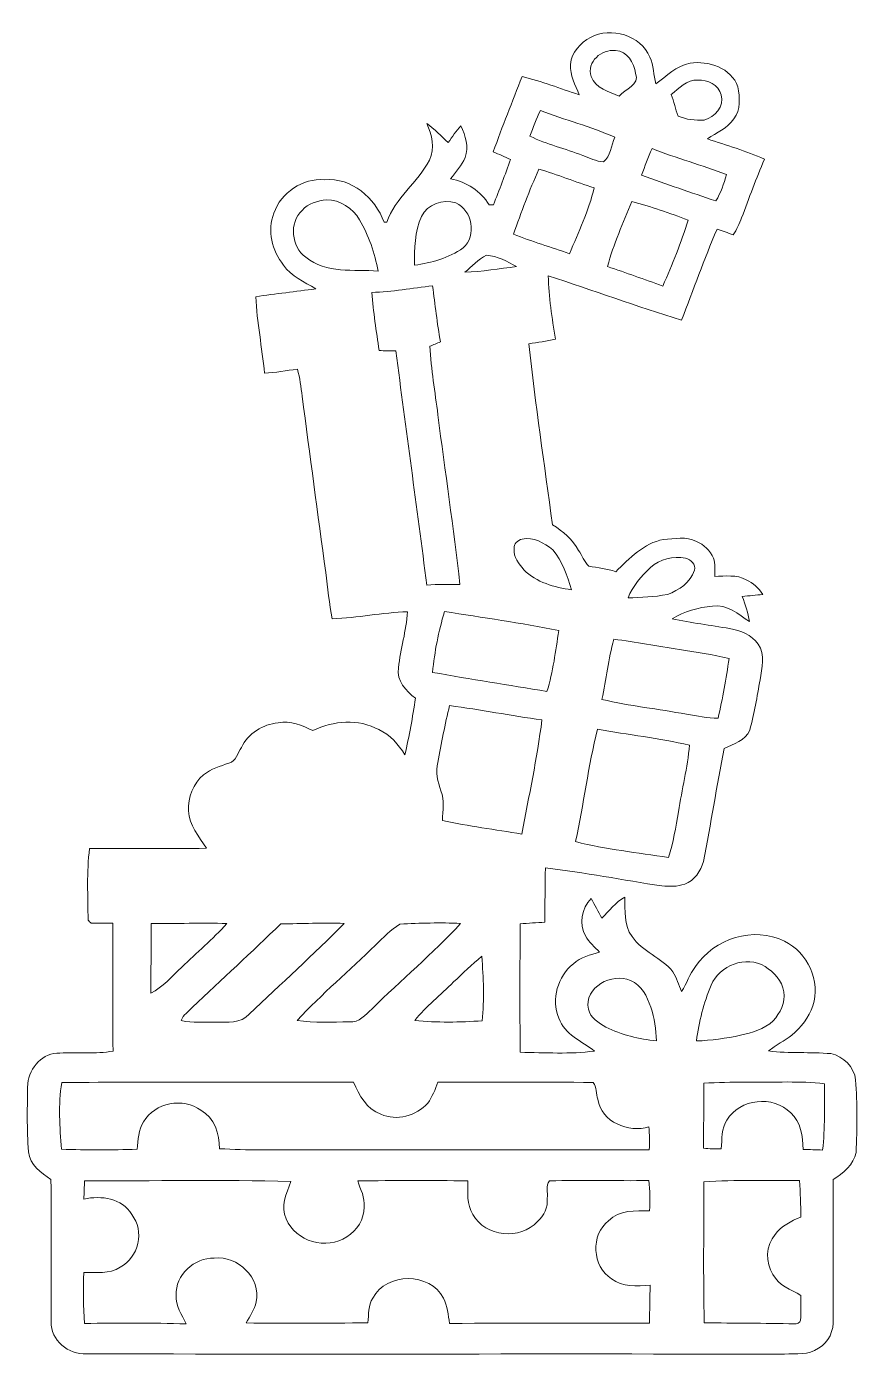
# Model space of a CAD drawing. Header units: centimetres. Extents: x -10 to 10, y -15.9 to 16.
import ezdxf

# ---------------------------------------------------------------- set-up
doc = ezdxf.new("R2010")
doc.units = ezdxf.units.CM
doc.header["$MEASUREMENT"] = 0
doc.layers.add('Layer 1', color=7, linetype='Continuous')

msp = doc.modelspace()

# ---------------------------------------------------------------- linework, layer by layer
at = {"layer": 'Layer 1', "color": 251, "lineweight": 9}
for points, knots in [([(3.5615, 15.7507), (4.05715, 16.00929), (4.76165, 15.80185), (4.9899, 15.27727), (4.9899, 15.27727), (5.07068, 15.0716), (5.0788, 14.84794), (5.12642, 14.63381), (5.12642, 14.63381), (5.38995, 14.8176), (5.61749, 15.07196), (5.95016, 15.1284), (5.95016, 15.1284), (6.39113, 15.19931), (6.94182, 15.01516), (7.10162, 14.56184), (7.10162, 14.56184), (7.14219, 14.30749), (7.17677, 14.00974), (7.00073, 13.7949), (7.00073, 13.7949), (6.84974, 13.56171), (6.58339, 13.46717), (6.36749, 13.31195), (6.36749, 13.31195), (6.82681, 13.16237), (7.29177, 13.02232), (7.73521, 12.82794), (7.73521, 12.82794), (7.54366, 12.36262), (7.36621, 11.89131), (7.18911, 11.42035), (7.18911, 11.42035), (7.13726, 11.27677), (7.07164, 11.13848), (6.98803, 11.01043), (6.98803, 11.01043), (6.85786, 11.05629), (6.72944, 11.10532), (6.59821, 11.1466), (6.59821, 11.1466), (6.28812, 10.4287), (6.0313, 9.68927), (5.74519, 8.96149), (5.74519, 8.96149), (4.67098, 9.28993), (3.61618, 9.67834), (2.54867, 10.02794), (2.54867, 10.02794), (2.55749, 9.51676), (2.64146, 9.01159), (2.71836, 8.50747), (2.71836, 8.50747), (2.50916, 8.45843), (2.29644, 8.42598), (2.08442, 8.39281), (2.08442, 8.39281), (2.24105, 6.94184), (2.4499, 5.49545), (2.65133, 4.04977), (2.65133, 4.04977), (2.89757, 3.89031), (3.13041, 3.69558), (3.27363, 3.43452), (3.27363, 3.43452), (3.36324, 3.31528), (3.40945, 3.15618), (3.5234, 3.05599), (3.5234, 3.05599), (3.73683, 3.0119), (3.95979, 2.9992), (4.16687, 2.92264), (4.16687, 2.92264), (4.50201, 3.23662), (4.8375, 3.61797), (5.31551, 3.69311), (5.31551, 3.69311), (5.57304, 3.71216), (5.86161, 3.77954), (6.10256, 3.64901), (6.10256, 3.64901), (6.28847, 3.57881), (6.42852, 3.42747), (6.51319, 3.24967), (6.51319, 3.24967), (6.56082, 3.1082), (6.54247, 2.95439), (6.54282, 2.80728), (6.54282, 2.80728), (6.794, 2.8154), (7.06952, 2.85491), (7.30024, 2.72861), (7.30024, 2.72861), (7.46499, 2.65312), (7.59904, 2.52577), (7.69994, 2.37725), (7.69994, 2.37725), (7.53448, 2.35996), (7.37044, 2.34444), (7.20569, 2.32715), (7.20569, 2.32715), (7.27625, 2.12995), (7.34645, 1.93169), (7.37538, 1.72285), (7.37538, 1.72285), (7.11044, 1.90805), (6.83881, 2.14053), (6.49097, 2.0975), (6.49097, 2.0975), (6.15124, 2.06716), (5.81434, 1.96626), (5.52012, 1.7927), (5.52012, 1.7927), (5.97662, 1.69145), (6.44158, 1.63853), (6.90125, 1.55633), (6.90125, 1.55633), (7.15877, 1.51682), (7.44064, 1.41064), (7.58387, 1.17957), (7.58387, 1.17957), (7.76449, 0.93227), (7.66924, 0.60454), (7.63256, 0.32761), (7.63256, 0.32761), (7.5553, -0.07526), (7.50062, -0.48449), (7.38491, -0.87854), (7.38491, -0.87854), (7.27449, -1.13536), (7.00285, -1.2172), (6.77001, -1.32233), (6.77001, -1.32233), (6.59468, -2.22509), (6.44757, -3.13349), (6.27366, -4.0366), (6.27366, -4.0366), (6.20769, -4.26591), (6.0567, -4.49592), (5.82351, -4.57671), (5.82351, -4.57671), (5.6503, -4.6455), (5.45698, -4.63386), (5.27565, -4.62116), (5.27565, -4.62116), (4.34361, -4.48322), (3.41862, -4.29378), (2.482, -4.1883), (2.482, -4.1883), (2.46824, -4.62186), (2.46824, -5.05578), (2.46718, -5.49005), (2.46718, -5.49005), (2.26822, -5.50522), (2.0689, -5.51757), (1.86993, -5.52815), (1.86993, -5.52815), (1.87311, -6.5572), (1.86005, -7.58625), (1.87769, -8.61495), (1.87769, -8.61495), (2.47071, -8.62307), (3.06902, -8.66293), (3.65922, -8.58745), (3.65922, -8.58745), (3.35548, -8.34755), (2.93814, -8.19021), (2.80091, -7.79616), (2.80091, -7.79616), (2.60653, -7.33966), (2.77798, -6.79744), (3.15122, -6.48806), (3.15122, -6.48806), (3.32373, -6.32684), (3.56256, -6.27886), (3.78092, -6.21324), (3.78092, -6.21324), (3.66381, -6.08624), (3.52693, -5.97477), (3.44085, -5.82342), (3.44085, -5.82342), (3.2888, -5.53732), (3.34772, -5.15526), (3.57526, -4.92525), (3.57526, -4.92525), (3.66522, -5.07942), (3.75094, -5.23711), (3.83032, -5.39762), (3.83032, -5.39762), (4.01376, -5.22723), (4.15699, -5.00604), (4.38629, -4.89174), (4.38629, -4.89174), (4.39688, -5.20677), (4.35313, -5.56625), (4.55951, -5.83189), (4.55951, -5.83189), (4.8001, -6.20972), (5.27247, -6.33389), (5.53917, -6.68561), (5.53917, -6.68561), (5.62842, -6.83131), (5.68699, -6.99394), (5.74484, -7.1541), (5.74484, -7.1541), (5.87255, -6.96254), (5.94451, -6.73994), (6.08069, -6.55332), (6.08069, -6.55332), (6.53083, -5.88975), (7.48545, -5.57507), (8.21746, -5.94831), (8.21746, -5.94831), (8.76744, -6.21995), (9.10505, -6.91069), (8.89584, -7.50265), (8.89584, -7.50265), (8.80131, -7.7764), (8.62351, -8.0237), (8.39456, -8.20115), (8.39456, -8.20115), (8.22169, -8.34684), (8.00932, -8.43575), (7.83752, -8.58285), (7.83752, -8.58285), (8.33388, -8.64706), (8.83588, -8.60509), (9.334, -8.64742), (9.334, -8.64742), (9.6335, -8.71091), (9.89316, -8.96703), (9.92561, -9.27712), (9.92561, -9.27712), (9.96829, -9.85673), (9.96371, -10.44023), (9.93443, -11.02056), (9.93443, -11.02056), (9.88575, -11.31618), (9.62222, -11.5148), (9.38974, -11.67249), (9.38974, -11.67249), (9.37421, -12.78621), (9.38974, -13.89993), (9.38621, -15.01365), (9.38621, -15.01365), (9.40456, -15.28423), (9.28567, -15.5922), (9.03132, -15.71779), (9.03132, -15.71779), (8.79813, -15.89277), (8.49122, -15.8462), (8.21993, -15.86173), (8.21993, -15.86173), (2.63369, -15.85291), (-2.95255, -15.86525), (-8.53844, -15.85573), (-8.53844, -15.85573), (-8.96177, -15.88466), (-9.40592, -15.52412), (-9.38087, -15.08456), (-9.38087, -15.08456), (-9.39745, -13.9472), (-9.37205, -12.80949), (-9.38898, -11.67214), (-9.38898, -11.67214), (-9.61899, -11.5028), (-9.90898, -11.32465), (-9.92415, -11.00503), (-9.92415, -11.00503), (-9.97318, -10.46069), (-9.95519, -9.91212), (-9.94672, -9.36637), (-9.94672, -9.36637), (-9.9058, -8.98784), (-9.57878, -8.60543), (-9.17238, -8.63648), (-9.17238, -8.63648), (-8.74904, -8.60402), (-8.31795, -8.66365), (-7.8985, -8.58567), (-7.8985, -8.58567), (-7.90661, -7.56262), (-7.89885, -6.53921), (-7.90449, -5.51615), (-7.90449, -5.51615), (-8.07771, -5.51157), (-8.25162, -5.51545), (-8.42484, -5.51651), (-8.42484, -5.51651), (-8.44883, -5.49217), (-8.47247, -5.46782), (-8.4961, -5.44419), (-8.4961, -5.44419), (-8.50138, -4.86987), (-8.53314, -4.29131), (-8.46224, -3.72016), (-8.46224, -3.72016), (-7.52773, -3.72193), (-6.59322, -3.73075), (-5.65871, -3.71663), (-5.65871, -3.71663), (-5.83263, -3.43406), (-6.07111, -3.16665), (-6.08698, -2.81811), (-6.08698, -2.81811), (-6.10921, -2.49461), (-5.96915, -2.16265), (-5.72397, -1.95098), (-5.72397, -1.95098), (-5.54335, -1.8134), (-5.3271, -1.74355), (-5.11543, -1.67194), (-5.11543, -1.67194), (-4.94504, -1.6236), (-4.90235, -1.42746), (-4.81839, -1.29623), (-4.81839, -1.29623), (-4.65293, -0.96285), (-4.30369, -0.73954), (-3.93574, -0.70532), (-3.93574, -0.70532), (-3.64259, -0.64465), (-3.3586, -0.7727), (-3.09931, -0.89265), (-3.09931, -0.89265), (-2.61035, -0.65205), (-2.00604, -0.60055), (-1.5185, -0.86937), (-1.5185, -0.86937), (-1.24228, -0.98931), (-1.05283, -1.22849), (-0.89267, -1.47297), (-0.89267, -1.47297), (-0.78966, -1.02353), (-0.70464, -0.56986), (-0.64044, -0.11372), (-0.64044, -0.11372), (-0.87045, 0.05526), (-1.09129, 0.30468), (-1.04966, 0.61407), (-1.04966, 0.61407), (-0.99357, 1.06527), (-0.86233, 1.50553), (-0.82917, 1.96027), (-0.82917, 1.96027), (-1.43489, 1.9398), (-2.03109, 1.81845), (-2.63611, 1.78917), (-2.63611, 1.78917), (-2.71159, 2.15747), (-2.7423, 2.53247), (-2.7945, 2.90395), (-2.7945, 2.90395), (-2.9836, 4.31506), (-3.1748, 5.72546), (-3.35754, 7.13728), (-3.35754, 7.13728), (-3.38823, 7.35353), (-3.41363, 7.5719), (-3.4736, 7.78251), (-3.4736, 7.78251), (-3.73678, 7.75464), (-3.99748, 7.69961), (-4.26206, 7.68761), (-4.26206, 7.68761), (-4.32415, 8.30109), (-4.4388, 8.90893), (-4.47408, 9.52488), (-4.47408, 9.52488), (-3.99466, 9.5912), (-3.51417, 9.65188), (-3.03369, 9.7122), (-3.03369, 9.7122), (-3.30639, 9.87907), (-3.62424, 10.00854), (-3.80804, 10.2837), (-3.80804, 10.2837), (-4.08356, 10.6259), (-4.19786, 11.11273), (-4.03875, 11.53077), (-4.03875, 11.53077), (-3.86554, 12.02255), (-3.34907, 12.3792), (-2.82238, 12.33228), (-2.82238, 12.33228), (-2.16338, 12.38838), (-1.61446, 11.8959), (-1.38974, 11.31346), (-1.38974, 11.31346), (-1.37457, 11.31311), (-1.34458, 11.3124), (-1.32941, 11.3124), (-1.32941, 11.3124), (-1.12727, 11.89801), (-0.58117, 12.26314), (-0.30318, 12.80289), (-0.30318, 12.80289), (-0.15784, 13.0904), (-0.24885, 13.40967), (-0.36986, 13.68589), (-0.36986, 13.68589), (-0.18394, 13.5476), (-0.02413, 13.37933), (0.14908, 13.22658), (0.14908, 13.22658), (0.24398, 13.36275), (0.33253, 13.50527), (0.45035, 13.62345), (0.45035, 13.62345), (0.56465, 13.39309), (0.64509, 13.12145), (0.55513, 12.86745), (0.55513, 12.86745), (0.47328, 12.67448), (0.33041, 12.51608), (0.2027, 12.35204), (0.2027, 12.35204), (0.58864, 12.2903), (0.92343, 12.055), (1.13227, 11.72903), (1.13227, 11.72903), (1.15767, 11.72903), (1.20882, 11.72868), (1.23458, 11.72833), (1.23458, 11.72833), (1.36899, 12.09275), (1.51892, 12.45188), (1.63816, 12.82159), (1.63816, 12.82159), (1.50339, 12.88544), (1.36511, 12.94224), (1.22823, 13.0008), (1.22823, 13.0008), (1.44236, 13.61005), (1.68543, 14.20836), (1.91861, 14.8102), (1.91861, 14.8102), (2.38746, 14.70154), (2.83478, 14.51774), (3.29268, 14.37169), (3.29268, 14.37169), (3.19673, 14.60558), (3.06338, 14.83842), (3.0849, 15.10159), (3.0849, 15.10159), (3.09336, 15.39263), (3.32761, 15.61382), (3.5615, 15.7507), (3.5615, 15.7507), (3.5615, 15.7507), (3.5615, 15.7507), (3.5615, 15.7507)], [0, 0, 0, 0, 0.00877193, 0.00877193, 0.00877193, 0.00877193, 0.01754386, 0.01754386, 0.01754386, 0.01754386, 0.02631579, 0.02631579, 0.02631579, 0.02631579, 0.03508772, 0.03508772, 0.03508772, 0.03508772, 0.04385965, 0.04385965, 0.04385965, 0.04385965, 0.05263158, 0.05263158, 0.05263158, 0.05263158, 0.06140351, 0.06140351, 0.06140351, 0.06140351, 0.07017544, 0.07017544, 0.07017544, 0.07017544, 0.07894737, 0.07894737, 0.07894737, 0.07894737, 0.0877193, 0.0877193, 0.0877193, 0.0877193, 0.09649123, 0.09649123, 0.09649123, 0.09649123, 0.10526316, 0.10526316, 0.10526316, 0.10526316, 0.11403509, 0.11403509, 0.11403509, 0.11403509, 0.12280702, 0.12280702, 0.12280702, 0.12280702, 0.13157895, 0.13157895, 0.13157895, 0.13157895, 0.14035088, 0.14035088, 0.14035088, 0.14035088, 0.14912281, 0.14912281, 0.14912281, 0.14912281, 0.15789474, 0.15789474, 0.15789474, 0.15789474, 0.16666667, 0.16666667, 0.16666667, 0.16666667, 0.1754386, 0.1754386, 0.1754386, 0.1754386, 0.18421053, 0.18421053, 0.18421053, 0.18421053, 0.19298246, 0.19298246, 0.19298246, 0.19298246, 0.20175439, 0.20175439, 0.20175439, 0.20175439, 0.21052632, 0.21052632, 0.21052632, 0.21052632, 0.21929825, 0.21929825, 0.21929825, 0.21929825, 0.22807018, 0.22807018, 0.22807018, 0.22807018, 0.23684211, 0.23684211, 0.23684211, 0.23684211, 0.24561404, 0.24561404, 0.24561404, 0.24561404, 0.25438596, 0.25438596, 0.25438596, 0.25438596, 0.26315789, 0.26315789, 0.26315789, 0.26315789, 0.27192982, 0.27192982, 0.27192982, 0.27192982, 0.28070175, 0.28070175, 0.28070175, 0.28070175, 0.28947368, 0.28947368, 0.28947368, 0.28947368, 0.29824561, 0.29824561, 0.29824561, 0.29824561, 0.30701754, 0.30701754, 0.30701754, 0.30701754, 0.31578947, 0.31578947, 0.31578947, 0.31578947, 0.3245614, 0.3245614, 0.3245614, 0.3245614, 0.33333333, 0.33333333, 0.33333333, 0.33333333, 0.34210526, 0.34210526, 0.34210526, 0.34210526, 0.35087719, 0.35087719, 0.35087719, 0.35087719, 0.35964912, 0.35964912, 0.35964912, 0.35964912, 0.36842105, 0.36842105, 0.36842105, 0.36842105, 0.37719298, 0.37719298, 0.37719298, 0.37719298, 0.38596491, 0.38596491, 0.38596491, 0.38596491, 0.39473684, 0.39473684, 0.39473684, 0.39473684, 0.40350877, 0.40350877, 0.40350877, 0.40350877, 0.4122807, 0.4122807, 0.4122807, 0.4122807, 0.42105263, 0.42105263, 0.42105263, 0.42105263, 0.42982456, 0.42982456, 0.42982456, 0.42982456, 0.43859649, 0.43859649, 0.43859649, 0.43859649, 0.44736842, 0.44736842, 0.44736842, 0.44736842, 0.45614035, 0.45614035, 0.45614035, 0.45614035, 0.46491228, 0.46491228, 0.46491228, 0.46491228, 0.47368421, 0.47368421, 0.47368421, 0.47368421, 0.48245614, 0.48245614, 0.48245614, 0.48245614, 0.49122807, 0.49122807, 0.49122807, 0.49122807, 0.5, 0.5, 0.5, 0.5, 0.50877193, 0.50877193, 0.50877193, 0.50877193, 0.51754386, 0.51754386, 0.51754386, 0.51754386, 0.52631579, 0.52631579, 0.52631579, 0.52631579, 0.53508772, 0.53508772, 0.53508772, 0.53508772, 0.54385965, 0.54385965, 0.54385965, 0.54385965, 0.55263158, 0.55263158, 0.55263158, 0.55263158, 0.56140351, 0.56140351, 0.56140351, 0.56140351, 0.57017544, 0.57017544, 0.57017544, 0.57017544, 0.57894737, 0.57894737, 0.57894737, 0.57894737, 0.5877193, 0.5877193, 0.5877193, 0.5877193, 0.59649123, 0.59649123, 0.59649123, 0.59649123, 0.60526316, 0.60526316, 0.60526316, 0.60526316, 0.61403509, 0.61403509, 0.61403509, 0.61403509, 0.62280702, 0.62280702, 0.62280702, 0.62280702, 0.63157895, 0.63157895, 0.63157895, 0.63157895, 0.64035088, 0.64035088, 0.64035088, 0.64035088, 0.64912281, 0.64912281, 0.64912281, 0.64912281, 0.65789474, 0.65789474, 0.65789474, 0.65789474, 0.66666667, 0.66666667, 0.66666667, 0.66666667, 0.6754386, 0.6754386, 0.6754386, 0.6754386, 0.68421053, 0.68421053, 0.68421053, 0.68421053, 0.69298246, 0.69298246, 0.69298246, 0.69298246, 0.70175439, 0.70175439, 0.70175439, 0.70175439, 0.71052632, 0.71052632, 0.71052632, 0.71052632, 0.71929825, 0.71929825, 0.71929825, 0.71929825, 0.72807018, 0.72807018, 0.72807018, 0.72807018, 0.73684211, 0.73684211, 0.73684211, 0.73684211, 0.74561404, 0.74561404, 0.74561404, 0.74561404, 0.75438596, 0.75438596, 0.75438596, 0.75438596, 0.76315789, 0.76315789, 0.76315789, 0.76315789, 0.77192982, 0.77192982, 0.77192982, 0.77192982, 0.78070175, 0.78070175, 0.78070175, 0.78070175, 0.78947368, 0.78947368, 0.78947368, 0.78947368, 0.79824561, 0.79824561, 0.79824561, 0.79824561, 0.80701754, 0.80701754, 0.80701754, 0.80701754, 0.81578947, 0.81578947, 0.81578947, 0.81578947, 0.8245614, 0.8245614, 0.8245614, 0.8245614, 0.83333333, 0.83333333, 0.83333333, 0.83333333, 0.84210526, 0.84210526, 0.84210526, 0.84210526, 0.85087719, 0.85087719, 0.85087719, 0.85087719, 0.85964912, 0.85964912, 0.85964912, 0.85964912, 0.86842105, 0.86842105, 0.86842105, 0.86842105, 0.87719298, 0.87719298, 0.87719298, 0.87719298, 0.88596491, 0.88596491, 0.88596491, 0.88596491, 0.89473684, 0.89473684, 0.89473684, 0.89473684, 0.90350877, 0.90350877, 0.90350877, 0.90350877, 0.9122807, 0.9122807, 0.9122807, 0.9122807, 0.92105263, 0.92105263, 0.92105263, 0.92105263, 0.92982456, 0.92982456, 0.92982456, 0.92982456, 0.93859649, 0.93859649, 0.93859649, 0.93859649, 0.94736842, 0.94736842, 0.94736842, 0.94736842, 0.95614035, 0.95614035, 0.95614035, 0.95614035, 0.96491228, 0.96491228, 0.96491228, 0.96491228, 0.97368421, 0.97368421, 0.97368421, 0.97368421, 0.98245614, 0.98245614, 0.98245614, 0.98245614, 1, 1, 1, 1]), ([(3.5742, 14.81125), (3.68779, 14.52586), (4.00211, 14.44895), (4.25365, 14.33853), (4.25365, 14.33853), (4.39194, 14.51175), (4.75354, 14.60206), (4.641, 14.88781), (4.641, 14.88781), (4.60643, 15.13651), (4.4438, 15.43038), (4.16298, 15.43496), (4.16298, 15.43496), (3.82644, 15.47518), (3.46696, 15.16227), (3.5742, 14.81125), (3.5742, 14.81125), (3.5742, 14.81125), (3.5742, 14.81125), (3.5742, 14.81125)], [0, 0, 0, 0, 0.16666667, 0.16666667, 0.16666667, 0.16666667, 0.33333333, 0.33333333, 0.33333333, 0.33333333, 0.5, 0.5, 0.5, 0.5, 0.66666667, 0.66666667, 0.66666667, 0.66666667, 1, 1, 1, 1]), ([(5.50001, 14.37769), (5.56316, 14.2073), (5.60197, 14.02915), (5.6637, 13.85911), (5.6637, 13.85911), (5.85949, 13.77585), (6.08069, 13.75151), (6.292, 13.76456), (6.292, 13.76456), (6.54282, 13.83512), (6.77425, 14.09265), (6.70157, 14.36852), (6.70157, 14.36852), (6.63349, 14.61017), (6.37596, 14.74035), (6.13784, 14.72306), (6.13784, 14.72306), (5.87114, 14.74423), (5.6884, 14.52727), (5.50001, 14.37769), (5.50001, 14.37769), (5.50001, 14.37769), (5.50001, 14.37769), (5.50001, 14.37769)], [0, 0, 0, 0, 0.14285714, 0.14285714, 0.14285714, 0.14285714, 0.28571429, 0.28571429, 0.28571429, 0.28571429, 0.42857143, 0.42857143, 0.42857143, 0.42857143, 0.57142857, 0.57142857, 0.57142857, 0.57142857, 0.71428571, 0.71428571, 0.71428571, 0.71428571, 1, 1, 1, 1]), ([(2.35888, 13.99351), (2.2601, 13.79561), (2.18673, 13.58676), (2.10735, 13.38074), (2.10735, 13.38074), (2.51093, 13.17578), (2.95931, 13.08194), (3.3777, 12.91225), (3.3777, 12.91225), (3.54174, 12.86321), (3.69803, 12.76973), (3.87194, 12.75915), (3.87194, 12.75915), (4.04481, 12.90202), (4.06068, 13.15567), (4.14252, 13.35428), (4.14252, 13.35428), (3.56432, 13.6104), (2.94767, 13.76527), (2.35888, 13.99351), (2.35888, 13.99351), (2.35888, 13.99351), (2.35888, 13.99351), (2.35888, 13.99351)], [0, 0, 0, 0, 0.14285714, 0.14285714, 0.14285714, 0.14285714, 0.28571429, 0.28571429, 0.28571429, 0.28571429, 0.42857143, 0.42857143, 0.42857143, 0.42857143, 0.57142857, 0.57142857, 0.57142857, 0.57142857, 0.71428571, 0.71428571, 0.71428571, 0.71428571, 1, 1, 1, 1]), ([(5.0414, 13.07947), (4.94474, 12.87274), (4.86396, 12.65896), (4.78776, 12.44411), (4.78776, 12.44411), (5.37901, 12.22645), (5.97556, 12.02255), (6.57387, 11.82393), (6.57387, 11.82393), (6.68958, 12.02078), (6.76507, 12.23809), (6.82469, 12.45752), (6.82469, 12.45752), (6.23556, 12.68012), (5.62842, 12.85157), (5.0414, 13.07947), (5.0414, 13.07947), (5.0414, 13.07947), (5.0414, 13.07947), (5.0414, 13.07947)], [0, 0, 0, 0, 0.16666667, 0.16666667, 0.16666667, 0.16666667, 0.33333333, 0.33333333, 0.33333333, 0.33333333, 0.5, 0.5, 0.5, 0.5, 0.66666667, 0.66666667, 0.66666667, 0.66666667, 1, 1, 1, 1]), ([(2.32572, 12.58805), (2.09042, 12.0797), (1.90133, 11.55088), (1.71083, 11.02418), (1.71083, 11.02418), (2.15427, 10.84991), (2.61182, 10.7148), (3.06056, 10.5557), (3.06056, 10.5557), (3.27363, 11.0764), (3.52058, 11.58969), (3.65075, 12.13861), (3.65075, 12.13861), (3.2059, 12.27866), (2.77163, 12.45152), (2.32572, 12.58805), (2.32572, 12.58805), (2.32572, 12.58805), (2.32572, 12.58805), (2.32572, 12.58805)], [0, 0, 0, 0, 0.16666667, 0.16666667, 0.16666667, 0.16666667, 0.33333333, 0.33333333, 0.33333333, 0.33333333, 0.5, 0.5, 0.5, 0.5, 0.66666667, 0.66666667, 0.66666667, 0.66666667, 1, 1, 1, 1]), ([(-2.77581, 11.85357), (-2.98854, 11.82358), (-3.21325, 11.7622), (-3.36142, 11.5971), (-3.36142, 11.5971), (-3.67539, 11.29547), (-3.62177, 10.72115), (-3.26864, 10.47138), (-3.26864, 10.47138), (-2.78639, 10.0731), (-2.11469, 10.18246), (-1.53826, 10.14012), (-1.53826, 10.14012), (-1.6134, 10.57122), (-1.76086, 10.99279), (-1.98205, 11.37061), (-1.98205, 11.37061), (-2.14503, 11.65001), (-2.44807, 11.8511), (-2.77581, 11.85357), (-2.77581, 11.85357), (-2.77581, 11.85357), (-2.77581, 11.85357), (-2.77581, 11.85357)], [0, 0, 0, 0, 0.14285714, 0.14285714, 0.14285714, 0.14285714, 0.28571429, 0.28571429, 0.28571429, 0.28571429, 0.42857143, 0.42857143, 0.42857143, 0.42857143, 0.57142857, 0.57142857, 0.57142857, 0.57142857, 0.71428571, 0.71428571, 0.71428571, 0.71428571, 1, 1, 1, 1]), ([(-0.49827, 11.45034), (-0.65596, 11.08275), (-0.66407, 10.67529), (-0.66266, 10.28229), (-0.66266, 10.28229), (-0.25132, 10.3338), (0.16107, 10.45727), (0.50398, 10.69575), (0.50398, 10.69575), (0.83629, 10.99102), (0.73116, 11.59886), (0.329, 11.7749), (0.329, 11.7749), (0.02102, 11.8772), (-0.34939, 11.74209), (-0.49827, 11.45034), (-0.49827, 11.45034), (-0.49827, 11.45034), (-0.49827, 11.45034), (-0.49827, 11.45034)], [0, 0, 0, 0, 0.16666667, 0.16666667, 0.16666667, 0.16666667, 0.33333333, 0.33333333, 0.33333333, 0.33333333, 0.5, 0.5, 0.5, 0.5, 0.66666667, 0.66666667, 0.66666667, 0.66666667, 1, 1, 1, 1]), ([(4.55069, 11.813), (4.35066, 11.29477), (4.11289, 10.78818), (3.97002, 10.24984), (3.97002, 10.24984), (4.41275, 10.09497), (4.85619, 9.94151), (5.29717, 9.78064), (5.29717, 9.78064), (5.52788, 10.2964), (5.73602, 10.82592), (5.90571, 11.36532), (5.90571, 11.36532), (5.45909, 11.5283), (5.01105, 11.69199), (4.55069, 11.813), (4.55069, 11.813), (4.55069, 11.813), (4.55069, 11.813), (4.55069, 11.813)], [0, 0, 0, 0, 0.16666667, 0.16666667, 0.16666667, 0.16666667, 0.33333333, 0.33333333, 0.33333333, 0.33333333, 0.5, 0.5, 0.5, 0.5, 0.66666667, 0.66666667, 0.66666667, 0.66666667, 1, 1, 1, 1]), ([(0.54384, 10.10943), (0.96117, 10.12284), (1.37251, 10.20186), (1.78703, 10.2456), (1.78703, 10.2456), (1.56337, 10.36943), (1.32101, 10.50066), (1.06419, 10.51865), (1.06419, 10.51865), (0.86028, 10.42975), (0.71353, 10.24737), (0.54384, 10.10943), (0.54384, 10.10943), (0.54384, 10.10943), (0.54384, 10.10943), (0.54384, 10.10943)], [0, 0, 0, 0, 0.2, 0.2, 0.2, 0.2, 0.4, 0.4, 0.4, 0.4, 0.6, 0.6, 0.6, 0.6, 1, 1, 1, 1]), ([(-1.68819, 9.62648), (-1.64973, 9.15905), (-1.57847, 8.6955), (-1.51215, 8.23124), (-1.51215, 8.23124), (-1.37705, 8.22666), (-1.24298, 8.22595), (-1.10751, 8.22101), (-1.10751, 8.22101), (-0.87256, 6.34635), (-0.6041, 4.47628), (-0.36703, 2.60197), (-0.36703, 2.60197), (-0.1028, 2.62278), (0.16249, 2.61114), (0.42742, 2.61749), (0.42742, 2.61749), (0.27538, 3.9771), (0.07182, 5.33106), (-0.10104, 6.68819), (-0.10104, 6.68819), (-0.16595, 7.23641), (-0.26967, 7.78145), (-0.29048, 8.3339), (-0.29048, 8.3339), (-0.20617, 8.36883), (-0.1215, 8.40375), (-0.03824, 8.44115), (-0.03824, 8.44115), (-0.12115, 8.886), (-0.16701, 9.33614), (-0.22804, 9.78382), (-0.22804, 9.78382), (-0.71452, 9.72949), (-1.19747, 9.642), (-1.68819, 9.62648), (-1.68819, 9.62648), (-1.68819, 9.62648), (-1.68819, 9.62648), (-1.68819, 9.62648)], [0, 0, 0, 0, 0.09090909, 0.09090909, 0.09090909, 0.09090909, 0.18181818, 0.18181818, 0.18181818, 0.18181818, 0.27272727, 0.27272727, 0.27272727, 0.27272727, 0.36363636, 0.36363636, 0.36363636, 0.36363636, 0.45454545, 0.45454545, 0.45454545, 0.45454545, 0.54545455, 0.54545455, 0.54545455, 0.54545455, 0.63636364, 0.63636364, 0.63636364, 0.63636364, 0.72727273, 0.72727273, 0.72727273, 0.72727273, 0.81818182, 0.81818182, 0.81818182, 0.81818182, 1, 1, 1, 1]), ([(1.91932, 3.70546), (1.81878, 3.67794), (1.71436, 3.58904), (1.72635, 3.47545), (1.72635, 3.47545), (1.7073, 3.27154), (1.84488, 3.11314), (1.96377, 2.9678), (1.96377, 2.9678), (2.26469, 2.66265), (2.69649, 2.55046), (3.10677, 2.48767), (3.10677, 2.48767), (2.99847, 2.82386), (2.8884, 3.17453), (2.65557, 3.44758), (2.65557, 3.44758), (2.45237, 3.61232), (2.19343, 3.76896), (1.91932, 3.70546), (1.91932, 3.70546), (1.91932, 3.70546), (1.91932, 3.70546), (1.91932, 3.70546)], [0, 0, 0, 0, 0.14285714, 0.14285714, 0.14285714, 0.14285714, 0.28571429, 0.28571429, 0.28571429, 0.28571429, 0.42857143, 0.42857143, 0.42857143, 0.42857143, 0.57142857, 0.57142857, 0.57142857, 0.57142857, 0.71428571, 0.71428571, 0.71428571, 0.71428571, 1, 1, 1, 1]), ([(4.99977, 3.0246), (4.78035, 2.81681), (4.57573, 2.57727), (4.4632, 2.29329), (4.4632, 2.29329), (4.77822, 2.30952), (5.09714, 2.31057), (5.40688, 2.37725), (5.40688, 2.37725), (5.68663, 2.47356), (5.96074, 2.66265), (6.05776, 2.95545), (6.05776, 2.95545), (6.10573, 3.09797), (5.96321, 3.20839), (5.84468, 3.24896), (5.84468, 3.24896), (5.54834, 3.298), (5.22485, 3.23415), (4.99977, 3.0246), (4.99977, 3.0246), (4.99977, 3.0246), (4.99977, 3.0246), (4.99977, 3.0246)], [0, 0, 0, 0, 0.14285714, 0.14285714, 0.14285714, 0.14285714, 0.28571429, 0.28571429, 0.28571429, 0.28571429, 0.42857143, 0.42857143, 0.42857143, 0.42857143, 0.57142857, 0.57142857, 0.57142857, 0.57142857, 0.71428571, 0.71428571, 0.71428571, 0.71428571, 1, 1, 1, 1]), ([(0.05524, 1.9652), (-0.08305, 1.48966), (-0.18359, 1), (-0.22733, 0.50612), (-0.22733, 0.50612), (0.68424, 0.33925), (1.60076, 0.20131), (2.51446, 0.0468), (2.51446, 0.0468), (2.66756, 0.51987), (2.72365, 1.01835), (2.79879, 1.50765), (2.79879, 1.50765), (1.8911, 1.69498), (0.97141, 1.8248), (0.05524, 1.9652), (0.05524, 1.9652), (0.05524, 1.9652), (0.05524, 1.9652), (0.05524, 1.9652)], [0, 0, 0, 0, 0.16666667, 0.16666667, 0.16666667, 0.16666667, 0.33333333, 0.33333333, 0.33333333, 0.33333333, 0.5, 0.5, 0.5, 0.5, 0.66666667, 0.66666667, 0.66666667, 0.66666667, 1, 1, 1, 1]), ([(4.11924, 1.29916), (3.99612, 0.82503), (3.9298, 0.33819), (3.83737, -0.14229), (3.83737, -0.14229), (4.50518, -0.30492), (5.19204, -0.37301), (5.86761, -0.4986), (5.86761, -0.4986), (6.11914, -0.53458), (6.36926, -0.59561), (6.62502, -0.59737), (6.62502, -0.59737), (6.73262, -0.12289), (6.8194, 0.35618), (6.88608, 0.83773), (6.88608, 0.83773), (6.4952, 0.9418), (6.09162, 0.98342), (5.69439, 1.05433), (5.69439, 1.05433), (5.16911, 1.13512), (4.6477, 1.24166), (4.11924, 1.29916), (4.11924, 1.29916), (4.11924, 1.29916), (4.11924, 1.29916), (4.11924, 1.29916)], [0, 0, 0, 0, 0.125, 0.125, 0.125, 0.125, 0.25, 0.25, 0.25, 0.25, 0.375, 0.375, 0.375, 0.375, 0.5, 0.5, 0.5, 0.5, 0.625, 0.625, 0.625, 0.625, 0.75, 0.75, 0.75, 0.75, 1, 1, 1, 1]), ([(0.18048, -0.29081), (0.06371, -0.74025), (-0.01284, -1.19886), (-0.09963, -1.65465), (-0.09963, -1.65465), (-0.16242, -1.8836), (-0.10563, -2.12137), (-0.0266, -2.33833), (-0.0266, -2.33833), (0.06759, -2.56482), (0.01256, -2.81211), (0.00621, -3.04953), (0.00621, -3.04953), (0.63486, -3.1917), (1.27621, -3.26649), (1.91085, -3.3762), (1.91085, -3.3762), (2.08513, -2.46569), (2.27951, -1.55693), (2.39663, -0.63759), (2.39663, -0.63759), (1.65579, -0.53493), (0.92166, -0.38959), (0.18048, -0.29081), (0.18048, -0.29081), (0.18048, -0.29081), (0.18048, -0.29081), (0.18048, -0.29081)], [0, 0, 0, 0, 0.125, 0.125, 0.125, 0.125, 0.25, 0.25, 0.25, 0.25, 0.375, 0.375, 0.375, 0.375, 0.5, 0.5, 0.5, 0.5, 0.625, 0.625, 0.625, 0.625, 0.75, 0.75, 0.75, 0.75, 1, 1, 1, 1]), ([(3.72801, -0.85772), (3.50823, -1.74814), (3.39922, -2.66183), (3.20449, -3.55788), (3.20449, -3.55788), (3.93439, -3.74839), (4.68968, -3.81859), (5.43299, -3.93994), (5.43299, -3.93994), (5.55434, -3.58364), (5.60267, -3.20864), (5.67534, -2.84069), (5.67534, -2.84069), (5.75437, -2.30552), (5.88807, -1.77953), (5.94134, -1.24084), (5.94134, -1.24084), (5.21074, -1.07609), (4.46461, -0.99002), (3.72801, -0.85772), (3.72801, -0.85772), (3.72801, -0.85772), (3.72801, -0.85772), (3.72801, -0.85772)], [0, 0, 0, 0, 0.14285714, 0.14285714, 0.14285714, 0.14285714, 0.28571429, 0.28571429, 0.28571429, 0.28571429, 0.42857143, 0.42857143, 0.42857143, 0.42857143, 0.57142857, 0.57142857, 0.57142857, 0.57142857, 0.71428571, 0.71428571, 0.71428571, 0.71428571, 1, 1, 1, 1]), ([(-6.98445, -5.52321), (-6.98339, -6.08166), (-6.98692, -6.64046), (-6.99468, -7.1989), (-6.99468, -7.1989), (-6.70046, -7.05462), (-6.48985, -6.79039), (-6.25067, -6.57449), (-6.25067, -6.57449), (-5.88872, -6.22559), (-5.50596, -5.89715), (-5.16517, -5.52744), (-5.16517, -5.52744), (-5.77089, -5.4964), (-6.37838, -5.53591), (-6.98445, -5.52321), (-6.98445, -5.52321), (-6.98445, -5.52321), (-6.98445, -5.52321), (-6.98445, -5.52321)], [0, 0, 0, 0, 0.16666667, 0.16666667, 0.16666667, 0.16666667, 0.33333333, 0.33333333, 0.33333333, 0.33333333, 0.5, 0.5, 0.5, 0.5, 0.66666667, 0.66666667, 0.66666667, 0.66666667, 1, 1, 1, 1]), ([(-3.87048, -5.52991), (-4.57039, -6.20725), (-5.28582, -6.868), (-5.99455, -7.53581), (-5.99455, -7.53581), (-6.08451, -7.63776), (-6.21751, -7.71537), (-6.25949, -7.85154), (-6.25949, -7.85154), (-5.99138, -7.9221), (-5.70704, -7.884), (-5.43258, -7.89493), (-5.43258, -7.89493), (-5.15812, -7.884), (-4.83145, -7.93339), (-4.63072, -7.70126), (-4.63072, -7.70126), (-3.8733, -6.97207), (-3.08625, -6.27251), (-2.34859, -5.52286), (-2.34859, -5.52286), (-2.85554, -5.49569), (-3.36354, -5.53379), (-3.87048, -5.52991), (-3.87048, -5.52991), (-3.87048, -5.52991), (-3.87048, -5.52991), (-3.87048, -5.52991)], [0, 0, 0, 0, 0.125, 0.125, 0.125, 0.125, 0.25, 0.25, 0.25, 0.25, 0.375, 0.375, 0.375, 0.375, 0.5, 0.5, 0.5, 0.5, 0.625, 0.625, 0.625, 0.625, 0.75, 0.75, 0.75, 0.75, 1, 1, 1, 1]), ([(-1.01332, -5.53979), (-1.23698, -5.67032), (-1.41196, -5.8647), (-1.59752, -6.04179), (-1.59752, -6.04179), (-2.21947, -6.65034), (-2.88588, -7.21478), (-3.48031, -7.85084), (-3.48031, -7.85084), (-3.06474, -7.91116), (-2.64105, -7.89388), (-2.22229, -7.88082), (-2.22229, -7.88082), (-1.99016, -7.90869), (-1.83706, -7.71361), (-1.68466, -7.57779), (-1.68466, -7.57779), (-0.98545, -6.88211), (-0.22557, -6.24711), (0.44506, -5.52356), (0.44506, -5.52356), (-0.04036, -5.4971), (-0.52861, -5.51439), (-1.01332, -5.53979), (-1.01332, -5.53979), (-1.01332, -5.53979), (-1.01332, -5.53979), (-1.01332, -5.53979)], [0, 0, 0, 0, 0.125, 0.125, 0.125, 0.125, 0.25, 0.25, 0.25, 0.25, 0.375, 0.375, 0.375, 0.375, 0.5, 0.5, 0.5, 0.5, 0.625, 0.625, 0.625, 0.625, 0.75, 0.75, 0.75, 0.75, 1, 1, 1, 1]), ([(0.27432, -6.92621), (-0.03472, -7.2363), (-0.3815, -7.509), (-0.65772, -7.85154), (-0.65772, -7.85154), (-0.11938, -7.90694), (0.42389, -7.89529), (0.96329, -7.85861), (0.96329, -7.85861), (1.01268, -7.3446), (0.99469, -6.82496), (0.9513, -6.31167), (0.9513, -6.31167), (0.71529, -6.50464), (0.49727, -6.71807), (0.27432, -6.92621), (0.27432, -6.92621), (0.27432, -6.92621), (0.27432, -6.92621), (0.27432, -6.92621)], [0, 0, 0, 0, 0.16666667, 0.16666667, 0.16666667, 0.16666667, 0.33333333, 0.33333333, 0.33333333, 0.33333333, 0.5, 0.5, 0.5, 0.5, 0.66666667, 0.66666667, 0.66666667, 0.66666667, 1, 1, 1, 1]), ([(6.45922, -7.00523), (6.2726, -7.42786), (6.16888, -7.88541), (6.10538, -8.34155), (6.10538, -8.34155), (6.46133, -8.33485), (6.81376, -8.2777), (7.1623, -8.2075), (7.1623, -8.2075), (7.44347, -8.14929), (7.72851, -8.0551), (7.94829, -7.86177), (7.94829, -7.86177), (8.10951, -7.66986), (8.24604, -7.42186), (8.19841, -7.16116), (8.19841, -7.16116), (8.17407, -6.89552), (7.96064, -6.69373), (7.75109, -6.55438), (7.75109, -6.55438), (7.29706, -6.28803), (6.65219, -6.52192), (6.45922, -7.00523), (6.45922, -7.00523), (6.45922, -7.00523), (6.45922, -7.00523), (6.45922, -7.00523)], [0, 0, 0, 0, 0.125, 0.125, 0.125, 0.125, 0.25, 0.25, 0.25, 0.25, 0.375, 0.375, 0.375, 0.375, 0.5, 0.5, 0.5, 0.5, 0.625, 0.625, 0.625, 0.625, 0.75, 0.75, 0.75, 0.75, 1, 1, 1, 1]), ([(3.51317, -7.58096), (3.5555, -7.78981), (3.75835, -7.91222), (3.93086, -8.00923), (3.93086, -8.00923), (4.30868, -8.19762), (4.72567, -8.30029), (5.14512, -8.3412), (5.14512, -8.3412), (5.12466, -8.06921), (5.10737, -7.79123), (5.00648, -7.53475), (5.00648, -7.53475), (4.9211, -7.27546), (4.79269, -7.00029), (4.51964, -6.8934), (4.51964, -6.8934), (4.08854, -6.69126), (3.39569, -7.05568), (3.51317, -7.58096), (3.51317, -7.58096), (3.51317, -7.58096), (3.51317, -7.58096), (3.51317, -7.58096)], [0, 0, 0, 0, 0.14285714, 0.14285714, 0.14285714, 0.14285714, 0.28571429, 0.28571429, 0.28571429, 0.28571429, 0.42857143, 0.42857143, 0.42857143, 0.42857143, 0.57142857, 0.57142857, 0.57142857, 0.57142857, 0.71428571, 0.71428571, 0.71428571, 0.71428571, 1, 1, 1, 1]), ([(-9.1311, -9.34344), (-9.21718, -9.8712), (-9.17555, -10.41306), (-9.13463, -10.94365), (-9.13463, -10.94365), (-8.53066, -10.96129), (-7.92601, -10.96094), (-7.3217, -10.94365), (-7.3217, -10.94365), (-7.28466, -10.7214), (-7.3023, -10.47374), (-7.16331, -10.28395), (-7.16331, -10.28395), (-6.90155, -9.8204), (-6.21187, -9.69551), (-5.78818, -10.00702), (-5.78818, -10.00702), (-5.46433, -10.18411), (-5.33874, -10.57994), (-5.34191, -10.92954), (-5.34191, -10.92954), (-4.6794, -10.97187), (-4.01512, -10.95212), (-3.35154, -10.95564), (-3.35154, -10.95564), (-0.57799, -10.956), (2.19519, -10.95282), (4.96873, -10.95741), (4.96873, -10.95741), (4.99059, -10.77361), (4.97085, -10.58664), (4.96591, -10.40318), (4.96591, -10.40318), (4.47131, -10.55595), (3.82608, -10.29277), (3.73754, -9.74455), (3.73754, -9.74455), (3.67897, -9.62109), (3.72907, -9.44223), (3.62359, -9.3445), (3.62359, -9.3445), (2.38252, -9.31134), (1.13968, -9.34203), (-0.1021, -9.33393), (-0.1021, -9.33393), (-0.16666, -9.5082), (-0.23545, -9.68317), (-0.34481, -9.83557), (-0.34481, -9.83557), (-0.6228, -10.13825), (-1.08635, -10.27901), (-1.47193, -10.0998), (-1.47193, -10.0998), (-1.81448, -9.99043), (-1.98523, -9.63766), (-2.12457, -9.33427), (-2.12457, -9.33427), (-4.46032, -9.33745), (-6.79607, -9.3191), (-9.1311, -9.34344), (-9.1311, -9.34344), (-9.1311, -9.34344), (-9.1311, -9.34344), (-9.1311, -9.34344)], [0, 0, 0, 0, 0.05882353, 0.05882353, 0.05882353, 0.05882353, 0.11764706, 0.11764706, 0.11764706, 0.11764706, 0.17647059, 0.17647059, 0.17647059, 0.17647059, 0.23529412, 0.23529412, 0.23529412, 0.23529412, 0.29411765, 0.29411765, 0.29411765, 0.29411765, 0.35294118, 0.35294118, 0.35294118, 0.35294118, 0.41176471, 0.41176471, 0.41176471, 0.41176471, 0.47058824, 0.47058824, 0.47058824, 0.47058824, 0.52941176, 0.52941176, 0.52941176, 0.52941176, 0.58823529, 0.58823529, 0.58823529, 0.58823529, 0.64705882, 0.64705882, 0.64705882, 0.64705882, 0.70588235, 0.70588235, 0.70588235, 0.70588235, 0.76470588, 0.76470588, 0.76470588, 0.76470588, 0.82352941, 0.82352941, 0.82352941, 0.82352941, 0.88235294, 0.88235294, 0.88235294, 0.88235294, 1, 1, 1, 1]), ([(6.28001, -9.35896), (6.27965, -9.8786), (6.27789, -10.39825), (6.27542, -10.91825), (6.27542, -10.91825), (6.41688, -10.93307), (6.55905, -10.93201), (6.70157, -10.93377), (6.70157, -10.93377), (6.72027, -10.70023), (6.69699, -10.44375), (6.83739, -10.24232), (6.83739, -10.24232), (7.14466, -9.72515), (7.94794, -9.64155), (8.36703, -10.06734), (8.36703, -10.06734), (8.61434, -10.28571), (8.65701, -10.63532), (8.66796, -10.94541), (8.66796, -10.94541), (8.82247, -10.95212), (8.97558, -10.95529), (9.13151, -10.96235), (9.13151, -10.96235), (9.19924, -10.43564), (9.17031, -9.90189), (9.17525, -9.37272), (9.17525, -9.37272), (8.8835, -9.32122), (8.58435, -9.33568), (8.29013, -9.32827), (8.29013, -9.32827), (7.61986, -9.33462), (6.94887, -9.31734), (6.28001, -9.35896), (6.28001, -9.35896), (6.28001, -9.35896), (6.28001, -9.35896), (6.28001, -9.35896)], [0, 0, 0, 0, 0.09090909, 0.09090909, 0.09090909, 0.09090909, 0.18181818, 0.18181818, 0.18181818, 0.18181818, 0.27272727, 0.27272727, 0.27272727, 0.27272727, 0.36363636, 0.36363636, 0.36363636, 0.36363636, 0.45454545, 0.45454545, 0.45454545, 0.45454545, 0.54545455, 0.54545455, 0.54545455, 0.54545455, 0.63636364, 0.63636364, 0.63636364, 0.63636364, 0.72727273, 0.72727273, 0.72727273, 0.72727273, 0.81818182, 0.81818182, 0.81818182, 0.81818182, 1, 1, 1, 1]), ([(-8.58077, -11.69754), (-8.58747, -11.84465), (-8.59312, -11.99069), (-8.59663, -12.13957), (-8.59663, -12.13957), (-8.18425, -12.04996), (-7.68083, -12.11134), (-7.45047, -12.51139), (-7.45047, -12.51139), (-7.12944, -12.90121), (-7.28749, -13.54609), (-7.72669, -13.77751), (-7.72669, -13.77751), (-7.98599, -13.94261), (-8.30772, -13.89922), (-8.60088, -13.89816), (-8.60088, -13.89816), (-8.61252, -14.30774), (-8.60899, -14.71837), (-8.585, -15.12795), (-8.585, -15.12795), (-7.77114, -15.11101), (-6.95693, -15.11031), (-6.14307, -15.13571), (-6.14307, -15.13571), (-6.24291, -14.91452), (-6.40977, -14.70532), (-6.3812, -14.4492), (-6.3812, -14.4492), (-6.41048, -13.96202), (-5.94411, -13.53692), (-5.46855, -13.56091), (-5.46855, -13.56091), (-4.90553, -13.48294), (-4.33615, -14.03998), (-4.46632, -14.60795), (-4.46632, -14.60795), (-4.49877, -14.79457), (-4.61307, -14.95121), (-4.70268, -15.11384), (-4.70268, -15.11384), (-3.73043, -15.11772), (-2.75782, -15.1283), (-1.78555, -15.10643), (-1.78555, -15.10643), (-1.75063, -14.91028), (-1.78167, -14.68803), (-1.66243, -14.51694), (-1.66243, -14.51694), (-1.33364, -13.89746), (-0.28766, -13.88652), (0.0309, -14.52117), (0.0309, -14.52117), (0.1385, -14.70356), (0.13673, -14.92298), (0.18048, -15.12583), (0.18048, -15.12583), (1.77927, -15.10854), (3.37841, -15.12336), (4.9772, -15.11701), (4.9772, -15.11701), (4.98319, -14.81327), (4.99096, -14.50988), (4.99024, -14.20684), (4.99024, -14.20684), (4.67557, -14.22025), (4.32844, -14.26752), (4.06527, -14.05092), (4.06527, -14.05092), (3.59854, -13.7627), (3.55903, -12.99329), (3.99542, -12.65815), (3.99542, -12.65815), (4.25365, -12.39321), (4.64276, -12.42461), (4.98143, -12.41967), (4.98143, -12.41967), (4.98319, -12.17802), (4.99378, -11.9346), (4.95991, -11.69471), (4.95991, -11.69471), (4.1665, -11.706), (3.37241, -11.67602), (2.57972, -11.70459), (2.57972, -11.70459), (2.476, -11.81501), (2.54938, -11.98893), (2.51904, -12.11875), (2.51904, -12.11875), (2.55009, -12.33501), (2.44637, -12.53856), (2.28797, -12.67896), (2.28797, -12.67896), (1.8784, -13.1277), (1.03208, -13.04938), (0.73998, -12.50751), (0.73998, -12.50751), (0.5837, -12.26904), (0.61933, -11.97306), (0.6151, -11.70389), (0.6151, -11.70389), (-0.26508, -11.68766), (-1.14561, -11.69577), (-2.02579, -11.70036), (-2.02579, -11.70036), (-1.963, -11.90779), (-1.84341, -12.10535), (-1.87093, -12.33042), (-1.87093, -12.33042), (-1.86704, -12.62076), (-2.04202, -12.89416), (-2.28474, -13.0455), (-2.28474, -13.0455), (-2.77334, -13.369), (-3.51841, -13.16862), (-3.73995, -12.61441), (-3.73995, -12.61441), (-3.89306, -12.31454), (-3.73537, -12.00481), (-3.63306, -11.72011), (-3.63306, -11.72011), (-5.28089, -11.66367), (-6.93189, -11.71094), (-8.58077, -11.69754), (-8.58077, -11.69754), (-8.58077, -11.69754), (-8.58077, -11.69754), (-8.58077, -11.69754)], [0, 0, 0, 0, 0.03030303, 0.03030303, 0.03030303, 0.03030303, 0.06060606, 0.06060606, 0.06060606, 0.06060606, 0.09090909, 0.09090909, 0.09090909, 0.09090909, 0.12121212, 0.12121212, 0.12121212, 0.12121212, 0.15151515, 0.15151515, 0.15151515, 0.15151515, 0.18181818, 0.18181818, 0.18181818, 0.18181818, 0.21212121, 0.21212121, 0.21212121, 0.21212121, 0.24242424, 0.24242424, 0.24242424, 0.24242424, 0.27272727, 0.27272727, 0.27272727, 0.27272727, 0.3030303, 0.3030303, 0.3030303, 0.3030303, 0.33333333, 0.33333333, 0.33333333, 0.33333333, 0.36363636, 0.36363636, 0.36363636, 0.36363636, 0.39393939, 0.39393939, 0.39393939, 0.39393939, 0.42424242, 0.42424242, 0.42424242, 0.42424242, 0.45454545, 0.45454545, 0.45454545, 0.45454545, 0.48484848, 0.48484848, 0.48484848, 0.48484848, 0.51515152, 0.51515152, 0.51515152, 0.51515152, 0.54545455, 0.54545455, 0.54545455, 0.54545455, 0.57575758, 0.57575758, 0.57575758, 0.57575758, 0.60606061, 0.60606061, 0.60606061, 0.60606061, 0.63636364, 0.63636364, 0.63636364, 0.63636364, 0.66666667, 0.66666667, 0.66666667, 0.66666667, 0.6969697, 0.6969697, 0.6969697, 0.6969697, 0.72727273, 0.72727273, 0.72727273, 0.72727273, 0.75757576, 0.75757576, 0.75757576, 0.75757576, 0.78787879, 0.78787879, 0.78787879, 0.78787879, 0.81818182, 0.81818182, 0.81818182, 0.81818182, 0.84848485, 0.84848485, 0.84848485, 0.84848485, 0.87878788, 0.87878788, 0.87878788, 0.87878788, 0.90909091, 0.90909091, 0.90909091, 0.90909091, 0.93939394, 0.93939394, 0.93939394, 0.93939394, 1, 1, 1, 1]), ([(6.28036, -11.72188), (6.28318, -12.85077), (6.26695, -13.98001), (6.29059, -15.1089), (6.29059, -15.1089), (7.01167, -15.1216), (7.7331, -15.11419), (8.45417, -15.13712), (8.45417, -15.13712), (8.51556, -15.14453), (8.59352, -15.11489), (8.60093, -15.04575), (8.60093, -15.04575), (8.62174, -14.84784), (8.60763, -14.64782), (8.61363, -14.45061), (8.61363, -14.45061), (8.37233, -14.31374), (8.07564, -14.21108), (7.94194, -13.95143), (7.94194, -13.95143), (7.75321, -13.66216), (7.7719, -13.25329), (7.99309, -12.98729), (7.99309, -12.98729), (8.14443, -12.78162), (8.38115, -12.66803), (8.60904, -12.57031), (8.60904, -12.57031), (8.60657, -12.27891), (8.59986, -11.98752), (8.58081, -11.69718), (8.58081, -11.69718), (7.81387, -11.6993), (7.04624, -11.67637), (6.28036, -11.72188)], [0, 0, 0, 0, 0.1, 0.1, 0.1, 0.1, 0.2, 0.2, 0.2, 0.2, 0.3, 0.3, 0.3, 0.3, 0.4, 0.4, 0.4, 0.4, 0.5, 0.5, 0.5, 0.5, 0.6, 0.6, 0.6, 0.6, 0.7, 0.7, 0.7, 0.7, 0.8, 0.8, 0.8, 0.8, 1, 1, 1, 1])]:
    msp.add_open_spline(points, degree=3, knots=knots, dxfattribs=at)

doc.saveas('drawing.dxf')
